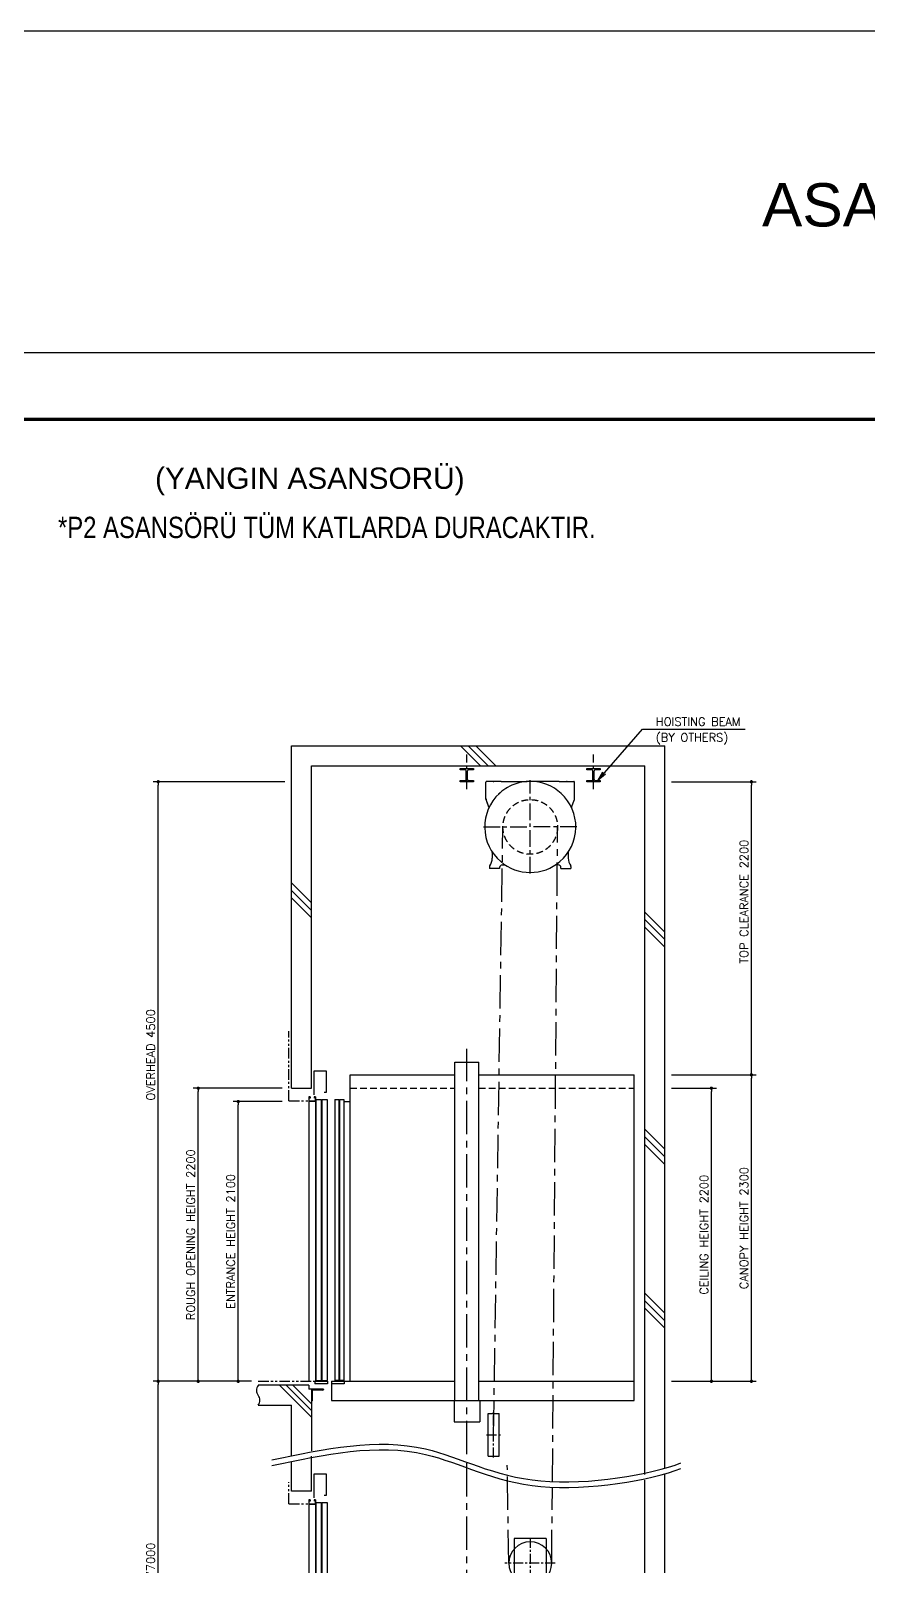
# Model space of a CAD drawing. Header units: millimetres. Extents: x -106996 to 276536, y -21995 to 37993.
# Drawn here: x -33566 to -27283, y 5892 to 17417 of the extents above; entities that cross this region are included whole.
import ezdxf

# ---------------------------------------------------------------- set-up
doc = ezdxf.new("R2010")
doc.units = ezdxf.units.MM
doc.header["$LTSCALE"] = 100
for name, pattern in [('CENTERX2', [4, 2.5, -0.5, 0.5, -0.5]), ('DASHED', [0.75, 0.5, -0.25]), ('PHANTOM2', [31.75, 15.875, -3.175, 3.175, -3.175, 3.175, -3.175])]:
    doc.linetypes.add(name, pattern=pattern)
doc.layers.get('0').update_dxf_attribs({"color": 3})
for name, color, linetype in [('BUILDING', 3, 'Continuous'), ('CAR', 6, 'Continuous'), ('CENTER-LINE', 7, 'CENTERX2'), ('CWT', 1, 'Continuous'), ('DIM', 2, 'Continuous'), ('DOOR', 7, 'Continuous'), ('FRAME', 5, 'Continuous'), ('OTHERS', 4, 'Continuous'), ('TRACTION-MACHINE', 2, 'Continuous'), ('W-DASHED-LINE', 111, 'PHANTOM2')]:
    doc.layers.add(name, color=color, linetype=linetype)
doc.styles.add('MAHAL', font='arial.ttf', dxfattribs={"width": 0.8})
doc.styles.get("Standard").update_dxf_attribs({"font": 'romans.shx', "bigfont": 'bigfont.shx'})
doc.dimstyles.new('1-50IN', dxfattribs={"dimscale": 25, "dimtxt": 2.5, "dimasz": 1, "dimexe": 1.5, "dimexo": 2, "dimgap": 1, "dimtad": 3, "dimdsep": 46, "dimtxsty": 'Standard', "dimblk1": 'DOT', "dimblk2": 'DOT', "dimsah": 1, "dimcen": 0.09, "dimclrd": 256, "dimclre": 256, "dimclrt": 256, "dimadec": 0, "dimazin": 0, "dimtfac": 1, "dimtmove": 0, "dimatfit": 3, "dimldrblk": 'DOT', "dimfxl": 0, "dimtolj": 1, "dimtzin": 0, "dimarcsym": 0})
doc.dimstyles.new('1-50IN-ARROW', dxfattribs={"dimscale": 25, "dimtxt": 2.5, "dimasz": 3, "dimexe": 1.5, "dimexo": 2, "dimgap": 1, "dimtad": 3, "dimdsep": 46, "dimtxsty": 'Standard', "dimblk1": 'OPEN', "dimblk2": 'OPEN', "dimsah": 1, "dimcen": 0.09, "dimclrd": 256, "dimclre": 256, "dimclrt": 256, "dimadec": 0, "dimazin": 0, "dimtfac": 1, "dimtmove": 0, "dimatfit": 3, "dimldrblk": 'OPEN', "dimfxl": 0, "dimtolj": 1, "dimtzin": 0, "dimarcsym": 0})

# ---------------------------------------------------------------- blocks, each defined once
blk = doc.blocks.new('SWALL2')
at = {"layer": 'BUILDING'}
for p, q in [((130, 150), (-250, 150)), ((-90, 150), (150, -90)), ((-40, 150), (150, -40)), ((10, 150), (150, 10)), ((130, 150), (130, 120)), ((150, 120), (130, 120)), ((150, 120), (150, -341)), ((240, 120), (150, 120)), ((150, 120), (150, 30)), ((240, 120), (240, 118)), ((-250, 0), (0, 0)), ((0, -380), (0, 0)), ((150, 30), (152, 30)), ((156, 106), (156, 34)), ((236, 114), (164, 114)), ((0, -645), (0, -421)), ((150, -645), (150, -382)), ((150, -645), (0, -645))]:
    blk.add_line(p, q, dxfattribs=at)
for centre, radius, start, end in [((-205, 112), 58.3, 139.986, 220.014), ((236, 118), 4, 270, 0), ((-295, 38), 58.3, 319.986, 40.014), ((152, 34), 4, 270, 0), ((164, 106), 8.5, 90, 180)]:
    blk.add_arc(centre, radius, start, end, dxfattribs=at)
blk = doc.blocks.new('SDOOR_HH2100W')
at = {"layer": 'DOOR', "ltscale": 170}
for p, q in [((-7, 2328), (-102, 2328)), ((-102, 2328), (-102, 2150)), ((-7, 2170), (-7, 2328)), ((-24, 2170), (-7, 2170)), ((-96, 0), (-96, -20)), ((0, 0), (0, -20)), ((0, -20), (-96, -20))]:
    blk.add_line(p, q, dxfattribs=at)
at = {"layer": 'DOOR'}
for p, q in [((-87, 2115), (-87, 5)), ((-87, 2115), (-47, 2115)), ((-47, 2115), (-47, 5)), ((-43, 2115), (-43, 5)), ((-43, 2115), (-3, 2115)), ((-3, 2115), (-3, 5)), ((-96, 0), (0, 0)), ((-87, 5), (-47, 5)), ((-43, 5), (-3, 5))]:
    blk.add_line(p, q, dxfattribs=at)
at = {"layer": 'OTHERS', "ltscale": 60}
for p, q in [((-141, 2135), (-141, 0)), ((-139, 2133), (-139, 2102)), ((-133, 2133), (-133, 2125)), ((-131, 2125), (-133, 2125)), ((-131, 2135), (-131, 2125)), ((-101, 2135), (-101, 2125)), ((-99, 2125), (-101, 2125))]:
    blk.add_line(p, q, dxfattribs=at)
at = {"layer": 'OTHERS', "ltscale": 150}
for p, q in [((-131, 2135), (-141, 2135)), ((-91, 2100), (-141, 2100)), ((-133, 2133), (-139, 2133)), ((-93, 2102), (-139, 2102))]:
    blk.add_line(p, q, dxfattribs=at)
at = {"layer": 'OTHERS', "ltscale": 25}
for p, q in [((-91, 2135), (-101, 2135)), ((-99, 2133), (-99, 2125)), ((-93, 2133), (-99, 2133)), ((-93, 2133), (-93, 2102)), ((-91, 2135), (-91, 0))]:
    blk.add_line(p, q, dxfattribs=at)
blk = doc.blocks.new('SDOOR2_HH2100W')
at = {"layer": 'CAR'}
for p, q in [((96, 2100), (141, 2100)), ((96, 0), (96, 2100)), ((0, -20), (0, -145))]:
    blk.add_line(p, q, dxfattribs=at)
at = {"layer": 'CAR', "ltscale": 170}
for p, q in [((0, 0), (0, -20)), ((96, 0), (96, -20)), ((96, -20), (0, -20))]:
    blk.add_line(p, q, dxfattribs=at)
at = {"layer": 'DOOR'}
for p, q in [((24, 2115), (24, 5)), ((24, 2115), (56, 2115)), ((56, 2115), (56, 5)), ((60, 2115), (60, 5)), ((60, 2115), (92, 2115)), ((92, 2115), (92, 5)), ((56, 5), (24, 5)), ((92, 5), (60, 5))]:
    blk.add_line(p, q, dxfattribs=at)
blk = doc.blocks.new('WAVE')
at = {"layer": 'BUILDING'}
for points in [[(-109.4, 10.7), (184.3, 94.6), (688.2, 238.6), (1305.4, -259.3), (2009, -99.4), (2175.6, -11.3)], [(-109.4, -30.9), (184.3, 53), (688.2, 197), (1305.4, -300.9), (2009, -141), (2175.6, -52.9)]]:
    blk.add_open_spline(points, degree=3, knots=[0, 0, 0, 0, 172.429057, 295.895167, 418.224694, 418.224694, 418.224694, 418.224694], dxfattribs=at)
blk = doc.blocks.new('SCWT')
at = {"layer": 'CENTER-LINE'}
blk.add_line((-161, 2325), (-172, 3061), dxfattribs=at)
at = {"layer": 'CENTER-LINE', "ltscale": 0.3}
for p, q in [((0, 2515), (0, 2135)), ((186, 2325), (-191, 2325)), ((188, 2325), (-188, 2325))]:
    blk.add_line(p, q, dxfattribs=at)
at = {"layer": 'CWT'}
for p, q in [((-120, 2511), (-120, 1993)), ((120, 2511), (-120, 2511)), ((120, 2511), (120, 1993)), ((-325, 2145), (-325, 125)), ((-325, 2145), (-120, 2145)), ((120, 2145), (325, 2145)), ((325, 2145), (325, 125)), ((120, 1993), (-120, 1993)), ((-325, 125), (-25, 125)), ((-125, 125), (0, 125)), ((-115, 125), (-115, 0)), ((125, 125), (0, 125)), ((325, 125), (25, 125)), ((115, 125), (115, 0)), ((-115, 0), (115, 0))]:
    blk.add_line(p, q, dxfattribs=at)
blk.add_ellipse((0, 2325), major_axis=(161, 0), ratio=0.993892, start_param=-1.570796, end_param=4.712389, dxfattribs=at)
blk = doc.blocks.new('STR')
at = {"layer": 'CENTER-LINE', "ltscale": 0.5}
for p, q in [((0, -350), (0, 350)), ((-350, 0), (0, 0)), ((350, 0), (0, 0))]:
    blk.add_line(p, q, dxfattribs=at)
at = {"layer": 'TRACTION-MACHINE'}
for p, q in [((-332, 213), (-332, 337)), ((-218, 342), (-327, 342)), ((-218, 342), (-22, 342)), ((218, 342), (22, 342)), ((218, 342), (327, 342)), ((332, 213), (332, 337)), ((-310, 149), (-331, 207)), ((310, 149), (331, 207)), ((-285, -191), (-285, -235)), ((285, -191), (285, -235)), ((-305, -296), (-305, -311)), ((-230, -311), (-305, -311)), ((-230, -305), (-230, -311)), ((-210, -285), (-189, -285)), ((210, -285), (189, -285)), ((230, -311), (230, -305)), ((230, -311), (305, -311)), ((305, -296), (305, -311))]:
    blk.add_line(p, q, dxfattribs=at)
at = {"layer": 'TRACTION-MACHINE', "linetype": 'DASHED'}
blk.add_circle((0, 0), 205, dxfattribs=at)
at = {"layer": 'TRACTION-MACHINE'}
for centre, radius, start, end in [((0, 0), 342, 132.6278, 229.5778), ((-327, 337), 5, 90, 180), ((0, 0), 342, 111.028, 134.2131), ((0, 0), 342, 90, 111.028), ((0, 0), 342, 47.3722, 90), ((0, 0), 342, 310.4222, 47.3722), ((327, 337), 5, 0, 90), ((-312, 213), 20, 180, 200), ((-314, 147), 5, 334.9535, 20), ((314, 147), 5, 160, 205.0465), ((312, 213), 20, 340, 0), ((-290, -191), 5, 0, 33.3076), ((290, -191), 5, 146.6924, 180), ((-300, -296), 5, 144.0494, 180), ((-385, -234), 100, 324.0494, 0), ((-210, -305), 20, 90, 180), ((0, 0), 342, 229.5778, 270), ((0, 0), 342, 270, 310.4222), ((210, -305), 20, 0, 90), ((385, -234), 100, 180, 215.9506), ((300, -296), 5, 0, 35.9506)]:
    blk.add_arc(centre, radius, start, end, dxfattribs=at)
for p in [(-275, 342), (275, 342), (-332, 210), (-322, 182)]:
    blk.add_point(p, dxfattribs=at)
blk = doc.blocks.new('SRS')
at = {"layer": 'CENTER-LINE', "ltscale": 0.3}
for p, q in [((0, -170), (0, 170)), ((-53.5, 0), (53.5, 0))]:
    blk.add_line(p, q, dxfattribs=at)
at = {"layer": 'OTHERS'}
for p, q in [((-41.5, 160), (41.5, 160)), ((-41.5, -160), (-41.5, 160)), ((41.5, -160), (41.5, 160)), ((-41.5, -160), (41.5, -160))]:
    blk.add_line(p, q, dxfattribs=at)
blk = doc.blocks.new('SHB1')
at = {"layer": 'CENTER-LINE', "ltscale": 0.5}
blk.add_line((0, -55), (0, 204), dxfattribs=at)
at = {"layer": 'OTHERS'}
for p, q in [((-50, 100), (50, 100)), ((-50, 90), (-50, 100)), ((-12, 90), (-50, 90)), ((-50, 10), (-12, 10)), ((-50, 0), (-50, 10)), ((50, 0), (-50, 0)), ((-5, 17), (-5, 83)), ((5, 17), (5, 83)), ((50, 90), (12, 90)), ((12, 10), (50, 10)), ((50, 100), (50, 90)), ((50, 10), (50, 0))]:
    blk.add_line(p, q, dxfattribs=at)
for centre, start, end in [((-12, 83), 0, 90), ((-12, 17), 270, 0), ((12, 83), 90, 180), ((12, 17), 180, 270)]:
    blk.add_arc(centre, 7, start, end, dxfattribs=at)
blk = doc.blocks.new('_OPEN')
at = {"color": 0, "linetype": 'ByBlock'}
for p, q in [((-1, 0.17), (0, 0)), ((0, 0), (-1, -0.17)), ((0, 0), (-1, 0))]:
    blk.add_line(p, q, dxfattribs=at)
blk = doc.blocks.new('_DOT')
at = {"color": 0, "linetype": 'ByBlock'}
blk.add_line((-0.5, 0), (-1, 0), dxfattribs=at)
at = {"color": 0, "linetype": 'ByBlock', "const_width": 0.5}
blk.add_lwpolyline([(-0.25, 0, 1), (0.25, 0, 1)], format="xyb", close=True, dxfattribs=at)
blk = doc.blocks.new('*D97')
at = {"layer": 'DEFPOINTS', "color": 0, "transparency": 16777216}
for p in [(-32610, 7280), (-31860, 7280), (-31860, 4255)]:
    blk.add_point(p, dxfattribs=at)
at = {"layer": 'DIM', "lineweight": -2, "transparency": 16777216}
for p, q in [((-31910, 7280), (-32648, 7280)), ((-32610, 4280), (-32610, 7255)), ((-31910, 4255), (-32648, 4255))]:
    blk.add_line(p, q, dxfattribs=at)
at = {"layer": 'DIM', "lineweight": -2, "transparency": 16777216, "xscale": 25, "yscale": 25, "zscale": 25}
for p, rotation in [((-32610, 7280), 90), ((-32610, 4255), 270)]:
    blk.add_blockref('_DOT', p, dxfattribs=dict(at, rotation=rotation))
at = {"layer": 'DIM', "transparency": 16777216, "insert": (-32666, 5768), "char_height": 62.5, "attachment_point": 5, "rotation": 90}
blk.add_mtext('\\A1;TRAVEL 77000', dxfattribs=at)
blk = doc.blocks.new('*D98')
at = {"layer": 'DEFPOINTS', "color": 0, "transparency": 16777216}
for p in [(-32010, 9380), (-31630, 9380), (-31860, 7280)]:
    blk.add_point(p, dxfattribs=at)
at = {"layer": 'DIM', "lineweight": -2, "transparency": 16777216}
for p, q in [((-31680, 9380), (-32048, 9380)), ((-32010, 7305), (-32010, 9355)), ((-31910, 7280), (-32048, 7280))]:
    blk.add_line(p, q, dxfattribs=at)
at = {"layer": 'DIM', "lineweight": -2, "transparency": 16777216, "xscale": 25, "yscale": 25, "zscale": 25}
for p, rotation in [((-32010, 9380), 90), ((-32010, 7280), 270)]:
    blk.add_blockref('_DOT', p, dxfattribs=dict(at, rotation=rotation))
at = {"layer": 'DIM', "transparency": 16777216, "insert": (-32066, 8330), "char_height": 62.5, "attachment_point": 5, "rotation": 90}
blk.add_mtext('\\A1;ENTRANCE HEIGHT 2100', dxfattribs=at)
blk = doc.blocks.new('*D99')
at = {"layer": 'DEFPOINTS', "color": 0, "transparency": 16777216}
for p in [(-32310, 9480), (-31630, 9480), (-31860, 7280)]:
    blk.add_point(p, dxfattribs=at)
at = {"layer": 'DIM', "lineweight": -2, "transparency": 16777216}
for p, q in [((-31680, 9480), (-32348, 9480)), ((-32310, 7305), (-32310, 9455)), ((-31910, 7280), (-32348, 7280))]:
    blk.add_line(p, q, dxfattribs=at)
at = {"layer": 'DIM', "lineweight": -2, "transparency": 16777216, "xscale": 25, "yscale": 25, "zscale": 25}
for p, rotation in [((-32310, 9480), 90), ((-32310, 7280), 270)]:
    blk.add_blockref('_DOT', p, dxfattribs=dict(at, rotation=rotation))
at = {"layer": 'DIM', "transparency": 16777216, "insert": (-32366, 8380), "char_height": 62.5, "attachment_point": 5, "rotation": 90}
blk.add_mtext('\\A1;ROUGH OPENING HEIGHT 2200', dxfattribs=at)
blk = doc.blocks.new('*D100')
at = {"layer": 'DEFPOINTS', "color": 0, "transparency": 16777216}
for p in [(-32610, 11780), (-31610, 11780), (-31860, 7280)]:
    blk.add_point(p, dxfattribs=at)
at = {"layer": 'DIM', "lineweight": -2, "transparency": 16777216}
for p, q in [((-31660, 11780), (-32648, 11780)), ((-32610, 7305), (-32610, 11755)), ((-31910, 7280), (-32648, 7280))]:
    blk.add_line(p, q, dxfattribs=at)
at = {"layer": 'DIM', "lineweight": -2, "transparency": 16777216, "xscale": 25, "yscale": 25, "zscale": 25}
for p, rotation in [((-32610, 11780), 90), ((-32610, 7280), 270)]:
    blk.add_blockref('_DOT', p, dxfattribs=dict(at, rotation=rotation))
at = {"layer": 'DIM', "transparency": 16777216, "insert": (-32666, 9730), "char_height": 62.5, "attachment_point": 5, "rotation": 90}
blk.add_mtext('\\A1;OVERHEAD 4500', dxfattribs=at)
blk = doc.blocks.new('*D101')
at = {"layer": 'DEFPOINTS', "color": 0, "transparency": 16777216}
for p in [(-28810, 9480), (-28460, 9480), (-28810, 7280)]:
    blk.add_point(p, dxfattribs=at)
at = {"layer": 'DIM', "lineweight": -2, "transparency": 16777216}
for p, q in [((-28760, 9480), (-28423, 9480)), ((-28460, 7305), (-28460, 9455)), ((-28760, 7280), (-28423, 7280))]:
    blk.add_line(p, q, dxfattribs=at)
at = {"layer": 'DIM', "lineweight": -2, "transparency": 16777216, "xscale": 25, "yscale": 25, "zscale": 25}
for p, rotation in [((-28460, 9480), 90), ((-28460, 7280), 270)]:
    blk.add_blockref('_DOT', p, dxfattribs=dict(at, rotation=rotation))
at = {"layer": 'DIM', "transparency": 16777216, "insert": (-28516, 8380), "char_height": 62.5, "attachment_point": 5, "rotation": 90}
blk.add_mtext('\\A1;CEILING HEIGHT 2200', dxfattribs=at)
blk = doc.blocks.new('*D102')
at = {"layer": 'DEFPOINTS', "color": 0, "transparency": 16777216}
for p in [(-28810, 9580), (-28160, 9580), (-28810, 7280)]:
    blk.add_point(p, dxfattribs=at)
at = {"layer": 'DIM', "lineweight": -2, "transparency": 16777216}
for p, q in [((-28760, 9580), (-28123, 9580)), ((-28160, 7305), (-28160, 9555)), ((-28760, 7280), (-28123, 7280))]:
    blk.add_line(p, q, dxfattribs=at)
at = {"layer": 'DIM', "lineweight": -2, "transparency": 16777216, "xscale": 25, "yscale": 25, "zscale": 25}
for p, rotation in [((-28160, 9580), 90), ((-28160, 7280), 270)]:
    blk.add_blockref('_DOT', p, dxfattribs=dict(at, rotation=rotation))
at = {"layer": 'DIM', "transparency": 16777216, "insert": (-28216, 8430), "char_height": 62.5, "attachment_point": 5, "rotation": 90}
blk.add_mtext('\\A1;CANOPY HEIGHT 2300', dxfattribs=at)
blk = doc.blocks.new('*D103')
at = {"layer": 'DEFPOINTS', "color": 0, "transparency": 16777216}
for p in [(-28810, 11780), (-28160, 11780), (-28810, 9580)]:
    blk.add_point(p, dxfattribs=at)
at = {"layer": 'DIM', "lineweight": -2, "transparency": 16777216}
for p, q in [((-28760, 11780), (-28123, 11780)), ((-28160, 9605), (-28160, 11755)), ((-28760, 9580), (-28123, 9580))]:
    blk.add_line(p, q, dxfattribs=at)
at = {"layer": 'DIM', "lineweight": -2, "transparency": 16777216, "xscale": 25, "yscale": 25, "zscale": 25}
for p, rotation in [((-28160, 11780), 90), ((-28160, 9580), 270)]:
    blk.add_blockref('_DOT', p, dxfattribs=dict(at, rotation=rotation))
at = {"layer": 'DIM', "transparency": 16777216, "insert": (-28216, 10880), "char_height": 62.5, "attachment_point": 5, "rotation": 90}
blk.add_mtext('\\A1;TOP CLEARANCE 2200', dxfattribs=at)
blk = doc.blocks.new('SHB2')
at = {"layer": 'CENTER-LINE', "ltscale": 0.5}
blk.add_line((0, -55), (0, 204), dxfattribs=at)
at = {"layer": 'OTHERS'}
for p, q in [((-50, 100), (50, 100)), ((-50, 90), (-50, 100)), ((-12, 90), (-50, 90)), ((-50, 10), (-12, 10)), ((-50, 0), (-50, 10)), ((50, 0), (-50, 0)), ((-5, 17), (-5, 83)), ((5, 17), (5, 83)), ((50, 90), (12, 90)), ((12, 10), (50, 10)), ((50, 100), (50, 90)), ((50, 10), (50, 0))]:
    blk.add_line(p, q, dxfattribs=at)
for centre, start, end in [((-12, 83), 0, 90), ((-12, 17), 270, 0), ((12, 83), 90, 180), ((12, 17), 180, 270)]:
    blk.add_arc(centre, 7, start, end, dxfattribs=at)
at = {"layer": 'DIM', "char_height": 62.5, "attachment_point": 4}
for s, insert in [('HOISTING BEAM', (467, 451)), ('(BY OTHERS)', (467, 322))]:
    blk.add_mtext(s, dxfattribs=dict(at, insert=insert))
at = {"layer": 'DIM', "annotation_type": 0, "has_hookline": 1, "hookline_direction": 0, "text_width": 671}
blk.add_leader([(31, 10), (367, 395), (442, 395)], dimstyle='1-50IN-ARROW', dxfattribs=at)

msp = doc.modelspace()

# ---------------------------------------------------------------- linework, layer by layer
at = {"color": 1}
msp.add_lwpolyline([(-96046.149708, 17417.2504019), (276536.0041229, 17417.2504019), (276536.0041229, -21995.3976347), (-96046.149708, -21995.3976347)], close=True, dxfattribs=at)
at = {"layer": 'BUILDING'}
for p, q in [((-31610.0000196, 9480.0000131), (-31610.0000196, 12050.0000131)), ((-31610.0000196, 12050.0000131), (-28810.0000196, 12050.0000131)), ((-30191.5700196, 11900.0000131), (-30341.5700196, 12050.0000131)), ((-30135.0000196, 11900.0000131), (-30285.0000196, 12050.0000131)), ((-30078.4300196, 11900.0000131), (-30228.4300196, 12050.0000131)), ((-28810.0000196, 6627.2200131), (-28810.0000196, 12050.0000131)), ((-31460.0000196, 9480.0000131), (-31460.0000196, 11900.0000131)), ((-31460.0000196, 11900.0000131), (-28960.0000196, 11900.0000131)), ((-28960.0000196, 6580.0600131), (-28960.0000196, 11900.0000131)), ((-31610.0000196, 11021.5700131), (-31460.0000196, 10871.5700131)), ((-31610.0000196, 10965.0000131), (-31460.0000196, 10815.0000131)), ((-31610.0000196, 10908.4300131), (-31460.0000196, 10758.4300131)), ((-28960.0000196, 10801.5850131), (-28810.0000196, 10651.5850131)), ((-28960.0000196, 10745.0150131), (-28810.0000196, 10595.0150131)), ((-28960.0000196, 10688.4450131), (-28810.0000196, 10538.4450131)), ((-31610.0000196, 9480.0000131), (-31460.0000196, 9480.0000131)), ((-28960.0000196, 9171.6000131), (-28810.0000196, 9021.6000131)), ((-28960.0000196, 9115.0300131), (-28810.0000196, 8965.0300131)), ((-28960.0000196, 9058.4600131), (-28810.0000196, 8908.4600131)), ((-28960.0000196, 7941.6150131), (-28810.0000196, 7791.6150131)), ((-28960.0000196, 7885.0450131), (-28810.0000196, 7735.0450131)), ((-28960.0000196, 7828.4750131), (-28810.0000196, 7678.4750131)), ((-28810.0000196, 2355.0000131), (-28810.0000196, 6585.6100131)), ((-28960.0000196, 2505.0000131), (-28960.0000196, 6538.4500131))]:
    msp.add_line(p, q, dxfattribs=at)
at = {"layer": 'CAR'}
for p, q in [((-31169.0000196, 9580.0000131), (-30384.0000196, 9580.0000131)), ((-31169.0000196, 7280.0000131), (-31169.0000196, 9580.0000131)), ((-30384.0000196, 7135.0000131), (-30384.0000196, 9675.0000131)), ((-30384.0000196, 9675.0000131), (-30204.0000196, 9675.0000131)), ((-30204.0000196, 7135.0000131), (-30204.0000196, 9675.0000131)), ((-30204.0000196, 9580.0000131), (-29039.0000196, 9580.0000131)), ((-29039.0000196, 7135.0000131), (-29039.0000196, 9580.0000131)), ((-31310.0000196, 7280.0000131), (-30384.0000196, 7280.0000131)), ((-30204.0000196, 7280.0000131), (-29039.0000196, 7280.0000131)), ((-31310.0000196, 7135.0000131), (-29039.0000196, 7135.0000131)), ((-30390.5000196, 7135.0000131), (-30390.5000196, 6975.0000131)), ((-30197.5000196, 7135.0000131), (-30197.5000196, 6975.0000131)), ((-30390.5000196, 6975.0000131), (-30197.5000196, 6975.0000131))]:
    msp.add_line(p, q, dxfattribs=at)
at = {"layer": 'CAR', "linetype": 'DASHED'}
for p, q in [((-31169.0000196, 9480.0000131), (-30384.0000196, 9480.0000131)), ((-30204.0000196, 9480.0000131), (-29039.0000196, 9480.0000131))]:
    msp.add_line(p, q, dxfattribs=at)
at = {"layer": 'CENTER-LINE'}
for p, q in [((-30094.0000196, 6879.0000131), (-30024.0000196, 11441.0000131)), ((-29652.7809011, 6525.0800131), (-29614.0000196, 11441.0000131)), ((-30294.0000196, 6734.0200131), (-30294.0000196, 9775.0000131)), ((-30294.0000196, 2415.0000131), (-30294.0000196, 6692.4100131)), ((-29658.0200196, 5915.0000131), (-29653.1382308, 6483.4700131))]:
    msp.add_line(p, q, dxfattribs=at)
at = {"layer": 'DEFPOINTS'}
msp.add_lwpolyline([(-42000.0000196, 0.0000131), (-21000.0000196, 0.0000131), (-21000.0000196, 15000.0000131), (-42000.0000196, 15000.0000131)], close=True, dxfattribs=at)
at = {"layer": 'FRAME', "const_width": 25}
msp.add_lwpolyline([(-41500.0000196, 500.0000131), (-21500.0000196, 500.0000131), (-21500.0000196, 14500.0000131), (-41500.0000196, 14500.0000131)], close=True, dxfattribs=at)
at = {"layer": 'W-DASHED-LINE', "ltscale": 0.05}
for p, q in [((-31630.0000196, 9385.0000131), (-31630.0000196, 9908.2500131)), ((-31630.0000196, 9385.0000131), (-31481.0000196, 9385.0000131)), ((-31860.0000196, 7280.0000131), (-31436.0000196, 7280.0000131)), ((-31630.0000196, 6360.0000131), (-31630.0000196, 6524.0000131)), ((-31630.0000196, 6360.0000131), (-31481.0000196, 6360.0000131))]:
    msp.add_line(p, q, dxfattribs=at)

# ---------------------------------------------------------------- block references
at = {"layer": 'BUILDING'}
msp.add_blockref('SWALL2', (-31610.0000196, 7100.0000131), dxfattribs=at)
at = {"layer": 'BUILDING', "xscale": 1.34292565947242}
msp.add_blockref('WAVE', (-31610.0000196, 6678.8400131), dxfattribs=at)
at = {"layer": 'CWT'}
msp.add_blockref('SCWT', (-29819.0000196, 3590.0000131), dxfattribs=at)
at = {"layer": 'DOOR'}
for name, p in [('SDOOR_HH2100W', (-31340.0000196, 7280.0000131)), ('SDOOR2_HH2100W', (-31310.0000196, 7280.0000131)), ('SDOOR_HH2100W', (-31340.0000196, 4255.0000131))]:
    msp.add_blockref(name, p, dxfattribs=at)
at = {"layer": 'OTHERS'}
for name, p in [('SHB2', (-29344.0000196, 11780.0000131)), ('SHB1', (-30294.0000196, 11780.0000131)), ('SRS', (-30094.0000196, 6879.0000131))]:
    msp.add_blockref(name, p, dxfattribs=at)
at = {"layer": 'TRACTION-MACHINE'}
msp.add_blockref('STR', (-29819.0000196, 11441.0000131), dxfattribs=at)

# ---------------------------------------------------------------- texts
at = {"color": 2, "style": 'MAHAL'}
for s, height, p in [('ASANSOR KUYULARI ÇİZİMLERİ', 325.00000026, (-28080.5578647, 15948.015873)), ('(YANGIN ASANSORÜ)', 160, (-32633.5903219, 13978.4652937))]:
    msp.add_text(s, height=height, dxfattribs=at).set_placement(p)
at = {"color": 2, "insert": (-33361.793784, 13769.0904216), "char_height": 160, "width": 13982.845205, "attachment_point": 1, "style": 'MAHAL'}
msp.add_mtext('*P2 ASANSÖRÜ TÜM KATLARDA DURACAKTIR.', dxfattribs=at)

# ---------------------------------------------------------------- dimensions: what is measured, and where the dimension line sits
at = {"layer": 'DIM'}
for base, p1, p2, text, picture, middle in [((-32610.0000196, 11780.0000131), (-31860.0000196, 7280.0000131), (-31610.0000196, 11780.0000131), 'OVERHEAD <>', '*D100', (-32610.0000196, 9730.0000131)), ((-28160.0000196, 11780.0000131), (-28810.0000196, 9580.0000131), (-28810.0000196, 11780.0000131), 'TOP CLEARANCE <>', '*D103', (-28160.0000196, 10880.0000131)), ((-28160.0000196, 9580.0000131), (-28810.0000196, 7280.0000131), (-28810.0000196, 9580.0000131), 'CANOPY HEIGHT <>', '*D102', (-28160.0000196, 8430.0000131)), ((-32310.0000196, 9480.0000131), (-31860.0000196, 7280.0000131), (-31630.0000196, 9480.0000131), 'ROUGH OPENING HEIGHT <>', '*D99', (-32310.0000196, 8380.0000131)), ((-28460.0000196, 9480.0000131), (-28810.0000196, 7280.0000131), (-28810.0000196, 9480.0000131), 'CEILING HEIGHT <>', '*D101', (-28460.0000196, 8380.0000131)), ((-32010.0000196, 9380.0000131), (-31860.0000196, 7280.0000131), (-31630.0000196, 9380.0000131), 'ENTRANCE HEIGHT <>', '*D98', (-32010.0000196, 8330.0000131)), ((-32610.0000196, 7280.0000131), (-31860.0000196, 4255.0000131), (-31860.0000196, 7280.0000131), 'TRAVEL 77000', '*D97', (-32610.0000196, 5767.5000131))]:
    dim = msp.add_linear_dim(base=base, p1=p1, p2=p2, angle=90, text=text, dimstyle='1-50IN', override={"dimpost": '\\X'}, dxfattribs=at)
    dim.commit()
    dim.dimension.update_dxf_attribs({"geometry": picture, "text_midpoint": middle, "dimtype": 160})

doc.saveas('drawing.dxf')
